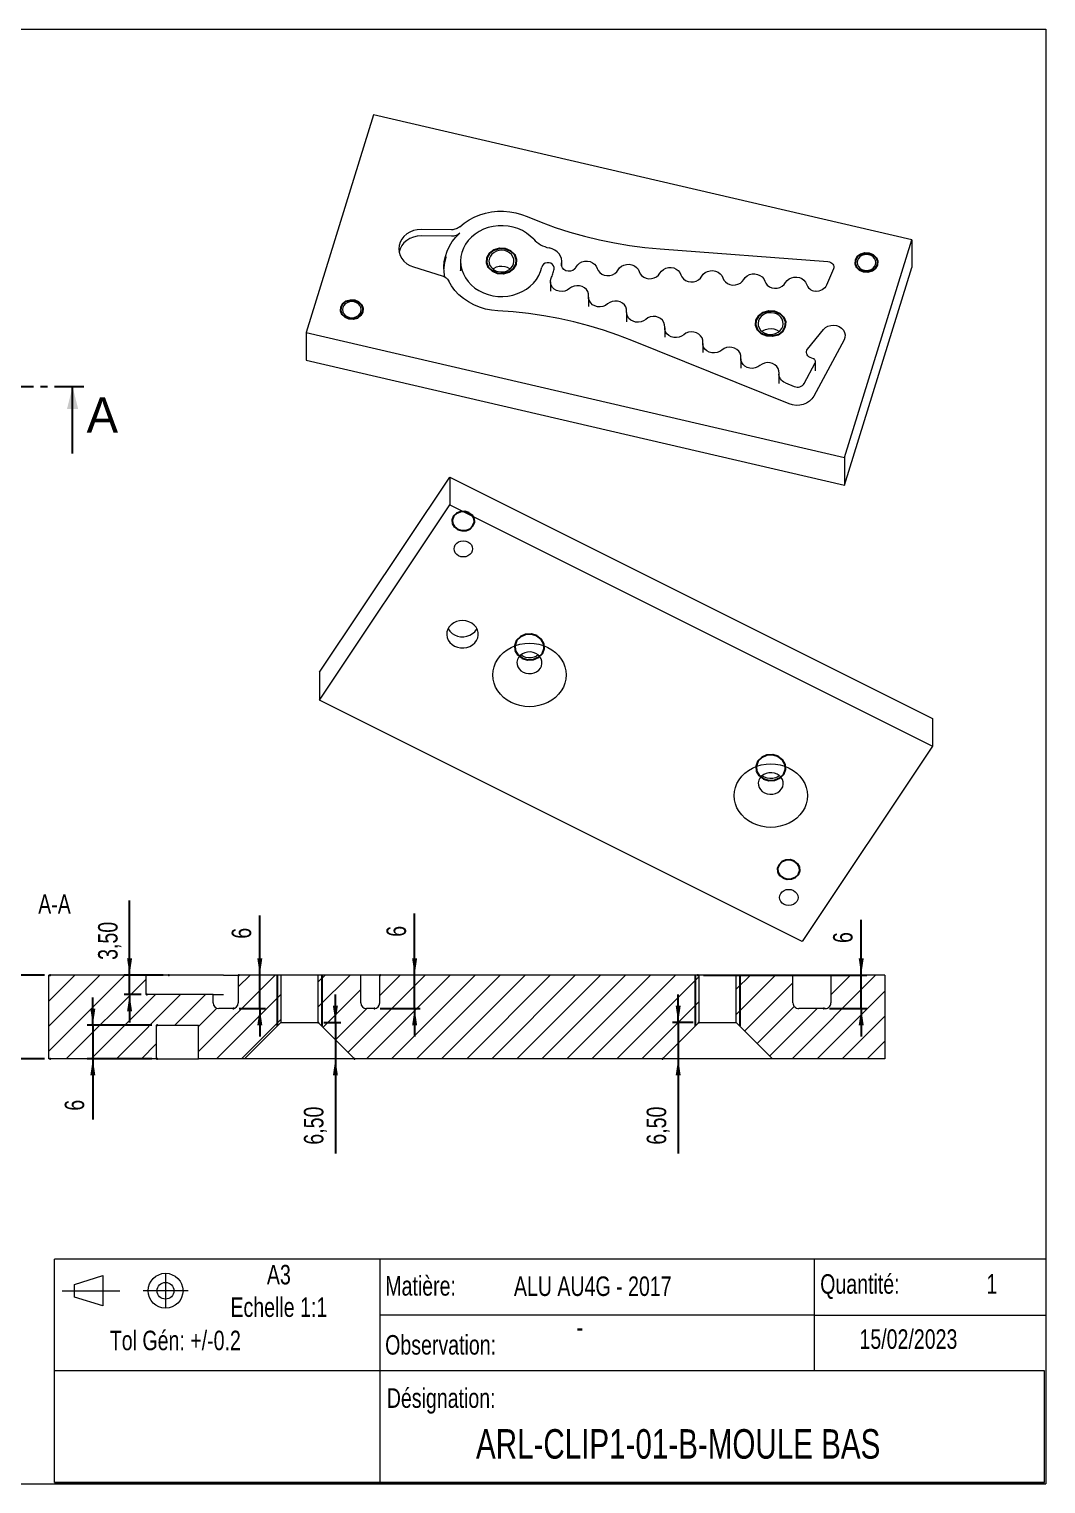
# Model space of a CAD drawing. Extents: x 12 to 408, y 18 to 279.
# Drawn here: x 225.6 to 408, y 18 to 279 of the extents above; entities that cross this region are included whole.
import ezdxf

# ---------------------------------------------------------------- set-up
doc = ezdxf.new("R2010")
doc.units = 0
doc.header["$MEASUREMENT"] = 0
doc.header["$PDSIZE"] = -1
doc.linetypes.add('CENTER', pattern=[10.16, 6.35, -1.27, 1.27, -1.27])
doc.linetypes.add('CENTERX2', pattern=[20.32, 12.7, -2.54, 2.54, -2.54])
doc.styles.add('SLDTEXTSTYLE0', font='txt', dxfattribs={"width": 0.75})
doc.dimstyles.new('SLDDIMSTYLE4', dxfattribs={"dimtxt": 3.5, "dimasz": 3, "dimexe": 1, "dimexo": 0.0625, "dimgap": 0.875, "dimtad": 0, "dimtih": 1, "dimtoh": 1, "dimzin": 12, "dimdsep": 46, "dimtxsty": 'Standard', "dimsah": 1, "dimcen": 0.09, "dimclrd": 255, "dimclre": 255, "dimclrt": 255, "dimadec": 0, "dimazin": 0, "dimtfac": 1, "dimtdec": 4, "dimtofl": 0, "dimtmove": 0, "dimatfit": 3, "dimfxl": 1, "dimtolj": 1, "dimtzin": 12, "dimarcsym": 0})

# ---------------------------------------------------------------- blocks, each defined once
blk = doc.blocks.new('*D15')
for p, q in [((220.66, 109.28), (220.66, 114.28)), ((228.33, 109.28), (219.66, 109.28)), ((220.66, 109.28), (220.66, 94.28)), ((228.33, 94.28), (219.66, 94.28)), ((220.66, 94.28), (220.66, 89.28))]:
    blk.add_line(p, q)
at = {"color": 7}
for p in [(229.33, 109.28), (229.33, 94.28)]:
    blk.add_point(p, dxfattribs=at)
at = {"color": 255}
for points in [[(220.66, 109.28), (221.11, 112.28), (220.21, 112.28)], [(220.66, 94.28), (220.21, 91.28), (221.11, 91.28)]]:
    blk.add_solid(points, dxfattribs=at)
at = {"color": 7, "insert": (219.16, 100.58), "char_height": 3.5, "attachment_point": 7, "rotation": 90, "style": 'SLDTEXTSTYLE0'}
blk.add_mtext('15', dxfattribs=at)
blk = doc.blocks.new('*D16')
for p, q in [((236.99, 100.28), (236.99, 105.28)), ((247.56, 100.28), (235.99, 100.28)), ((236.99, 100.28), (236.99, 94.28)), ((247.56, 94.28), (235.99, 94.28)), ((236.99, 94.28), (236.99, 83.38))]:
    blk.add_line(p, q)
at = {"color": 7}
for p in [(248.56, 100.28), (248.56, 94.28)]:
    blk.add_point(p, dxfattribs=at)
at = {"color": 255}
for points in [[(236.99, 100.28), (237.44, 103.28), (236.54, 103.28)], [(236.99, 94.28), (236.54, 91.28), (237.44, 91.28)]]:
    blk.add_solid(points, dxfattribs=at)
at = {"color": 7, "insert": (235.49, 84.96), "char_height": 3.5, "attachment_point": 7, "rotation": 90, "style": 'SLDTEXTSTYLE0'}
blk.add_mtext('6', dxfattribs=at)
blk = doc.blocks.new('*D17')
for p, q in [((243.58, 109.28), (243.58, 122.65)), ((249.61, 109.28), (242.59, 109.28)), ((243.58, 105.78), (243.58, 109.28)), ((245.67, 105.78), (242.59, 105.78)), ((243.58, 105.78), (243.58, 100.78))]:
    blk.add_line(p, q)
at = {"color": 7}
for p in [(250.61, 109.28), (246.67, 105.78)]:
    blk.add_point(p, dxfattribs=at)
at = {"color": 255}
for points in [[(243.58, 109.28), (244.03, 112.28), (243.13, 112.28)], [(243.58, 105.78), (243.13, 102.78), (244.03, 102.78)]]:
    blk.add_solid(points, dxfattribs=at)
at = {"color": 7, "insert": (242.08, 112.01), "char_height": 3.5, "attachment_point": 7, "rotation": 90, "style": 'SLDTEXTSTYLE0'}
blk.add_mtext('3,50', dxfattribs=at)
blk = doc.blocks.new('*D18')
for p, q in [((294.73, 109.28), (294.73, 120.33)), ((294.73, 103.28), (294.73, 109.28)), ((288.53, 103.28), (295.72, 103.28)), ((294.73, 103.28), (294.73, 98.28))]:
    blk.add_line(p, q)
at = {"color": 7}
for p in [(288.52, 109.28), (287.53, 103.28)]:
    blk.add_point(p, dxfattribs=at)
at = {"color": 255}
for points in [[(294.73, 109.28), (295.18, 112.28), (294.28, 112.28)], [(294.73, 103.28), (294.28, 100.28), (295.18, 100.28)]]:
    blk.add_solid(points, dxfattribs=at)
at = {"color": 7, "insert": (293.23, 116.16), "char_height": 3.5, "attachment_point": 7, "rotation": 90, "style": 'SLDTEXTSTYLE0'}
blk.add_mtext('6', dxfattribs=at)
blk = doc.blocks.new('*D19')
for p, q in [((266.95, 109.28), (266.95, 119.98)), ((266.95, 103.28), (266.95, 109.28)), ((263.22, 103.28), (267.95, 103.28)), ((266.95, 103.28), (266.95, 98.28))]:
    blk.add_line(p, q)
at = {"color": 7}
for p in [(263.21, 109.28), (262.22, 103.28)]:
    blk.add_point(p, dxfattribs=at)
at = {"color": 255}
for points in [[(266.95, 109.28), (267.4, 112.28), (266.5, 112.28)], [(266.95, 103.28), (266.5, 100.28), (267.4, 100.28)]]:
    blk.add_solid(points, dxfattribs=at)
at = {"color": 7, "insert": (265.45, 115.81), "char_height": 3.5, "attachment_point": 7, "rotation": 90, "style": 'SLDTEXTSTYLE0'}
blk.add_mtext('6', dxfattribs=at)
blk = doc.blocks.new('*D20')
for p, q in [((374.86, 109.28), (374.86, 119.21)), ((346.55, 109.28), (375.85, 109.28)), ((374.86, 103.28), (374.86, 109.28)), ((369.18, 103.28), (375.85, 103.28)), ((374.86, 103.28), (374.86, 98.28))]:
    blk.add_line(p, q)
at = {"color": 7}
for p in [(345.55, 109.28), (368.18, 103.28)]:
    blk.add_point(p, dxfattribs=at)
at = {"color": 255}
for points in [[(374.86, 109.28), (375.31, 112.28), (374.41, 112.28)], [(374.86, 103.28), (374.41, 100.28), (375.31, 100.28)]]:
    blk.add_solid(points, dxfattribs=at)
at = {"color": 7, "insert": (373.36, 115.04), "char_height": 3.5, "attachment_point": 7, "rotation": 90, "style": 'SLDTEXTSTYLE0'}
blk.add_mtext('6', dxfattribs=at)
blk = doc.blocks.new('*D21')
for p, q in [((342.02, 100.78), (342.02, 105.78)), ((344.7, 100.78), (341.02, 100.78)), ((342.02, 100.78), (342.02, 94.28)), ((342.02, 94.28), (342.02, 77.27))]:
    blk.add_line(p, q)
at = {"color": 7}
for p in [(345.7, 100.78), (339.2, 94.28)]:
    blk.add_point(p, dxfattribs=at)
at = {"color": 255}
for points in [[(342.02, 100.78), (342.47, 103.78), (341.57, 103.78)], [(342.02, 94.28), (341.57, 91.28), (342.47, 91.28)]]:
    blk.add_solid(points, dxfattribs=at)
at = {"color": 7, "insert": (340.52, 78.86), "char_height": 3.5, "attachment_point": 7, "rotation": 90, "style": 'SLDTEXTSTYLE0'}
blk.add_mtext('6,50', dxfattribs=at)
blk = doc.blocks.new('*D22')
for p, q in [((280.51, 100.78), (280.51, 105.78)), ((278.45, 100.78), (281.51, 100.78)), ((280.51, 100.78), (280.51, 94.28)), ((280.51, 94.28), (280.51, 77.27))]:
    blk.add_line(p, q)
at = {"color": 7}
for p in [(277.45, 100.78), (283.95, 94.28)]:
    blk.add_point(p, dxfattribs=at)
at = {"color": 255}
for points in [[(280.51, 100.78), (280.96, 103.78), (280.06, 103.78)], [(280.51, 94.28), (280.06, 91.28), (280.96, 91.28)]]:
    blk.add_solid(points, dxfattribs=at)
at = {"color": 7, "insert": (279.01, 78.86), "char_height": 3.5, "attachment_point": 7, "rotation": 90, "style": 'SLDTEXTSTYLE0'}
blk.add_mtext('6,50', dxfattribs=at)

msp = doc.modelspace()

# ---------------------------------------------------------------- linework, layer by layer
at = {"color": 7, "linetype": 'Continuous', "lineweight": 0}
for p, q in [((12, 279), (408, 279)), ((408, 279), (408, 18)), ((229.07, 109.082), (229.268, 109.279)), ((229.07, 104.592), (233.758, 109.279)), ((229.07, 100.101), (238.248, 109.279)), ((229.07, 95.611), (242.738, 109.279)), ((232.228, 94.279), (246.469, 108.52)), ((255.947, 95.547), (269.679, 109.279)), ((263.07, 107.161), (265.189, 109.279)), ((277.445, 108.065), (278.659, 109.279)), ((277.445, 103.575), (283.149, 109.279)), ((282.783, 95.442), (296.62, 109.279)), ((286.11, 94.279), (301.11, 109.279)), ((288.47, 105.62), (292.13, 109.279)), ((290.6, 94.279), (305.6, 109.279)), ((295.09, 94.279), (310.09, 109.279)), ((299.58, 94.279), (314.58, 109.279)), ((304.07, 94.279), (319.07, 109.279)), ((308.561, 94.279), (323.561, 109.279)), ((313.051, 94.279), (328.051, 109.279)), ((317.541, 94.279), (332.541, 109.279)), ((322.031, 94.279), (337.031, 109.279)), ((326.521, 94.279), (341.521, 109.279)), ((331.011, 94.279), (345.695, 108.963)), ((352.445, 106.733), (354.991, 109.279)), ((352.445, 102.243), (359.482, 109.279)), ((353.959, 99.266), (362.616, 107.924)), ((362.442, 94.279), (377.442, 109.279)), ((369.419, 105.746), (372.952, 109.279)), ((236.719, 94.279), (248.219, 105.779)), ((241.209, 94.279), (252.709, 105.779)), ((251.699, 100.279), (257.199, 105.779)), ((259.169, 94.279), (270.695, 105.805)), ((278.293, 99.932), (285.07, 106.71)), ((335.501, 94.279), (345.695, 104.473)), ((366.932, 94.279), (379.07, 106.417)), ((255.947, 100.037), (259.244, 103.334)), ((280.538, 97.687), (286.13, 103.279)), ((356.204, 97.021), (362.844, 103.661)), ((358.449, 94.776), (366.952, 103.279)), ((371.422, 94.279), (379.07, 101.927)), ((263.659, 94.279), (270.695, 101.315)), ((245.699, 94.279), (248.361, 96.942)), ((375.913, 94.279), (379.07, 97.437)), ((408, 58.307), (230.084, 58.307)), ((288.524, 58.307), (230.084, 58.307)), ((230.084, 18.252), (230.084, 58.307)), ((288.524, 18.252), (288.524, 58.307)), ((366.409, 58.307), (366.409, 38.28)), ((233.716, 53.793), (238.785, 55.359)), ((238.785, 55.359), (238.785, 49.93)), ((233.716, 51.497), (233.716, 53.793)), ((238.785, 49.93), (233.716, 51.497)), ((366.409, 48.293), (288.524, 48.293)), ((366.409, 48.293), (408, 48.293)), ((288.524, 38.28), (230.084, 38.28)), ((407.749, 38.28), (288.524, 38.28)), ((288.524, 18.252), (288.524, 38.28)), ((407.749, 18.252), (407.749, 38.28)), ((12, 18), (408, 18)), ((230.084, 18.252), (407.749, 18.252)), ((288.524, 18.252), (230.084, 18.252)), ((407.749, 18.252), (288.524, 18.252))]:
    msp.add_line(p, q, dxfattribs=at)
at = {"color": 7, "linetype": 'Continuous', "lineweight": 15}
for p, q in [((287.371, 263.621), (275.293, 224.584)), ((383.963, 241.207), (287.371, 263.621)), ((301.358, 243.009), (295.898, 243.048)), ((301.358, 241.842), (295.898, 241.881)), ((371.885, 202.169), (383.963, 241.207)), ((383.963, 241.207), (383.963, 236.207)), ((338.796, 239.566), (368.893, 237.286)), ((294.528, 236.319), (299.674, 234.738)), ((302.976, 237.378), (302.976, 235.711)), ((302.977, 235.64), (302.976, 235.711)), ((321.129, 236.38), (321.129, 237.28)), ((369.859, 235.973), (368.646, 233.088)), ((371.885, 197.169), (383.963, 236.207)), ((319.087, 233.663), (319.087, 231.996)), ((325.923, 230.902), (325.923, 229.236)), ((332.759, 228.142), (332.759, 226.475)), ((275.293, 224.584), (371.885, 202.169)), ((275.293, 224.584), (275.293, 219.584)), ((339.594, 225.381), (339.594, 223.714)), ((365.239, 221.563), (368.097, 225.098)), ((361.91, 211.762), (333.716, 223.148)), ((346.43, 222.621), (346.43, 220.954)), ((371.778, 223.258), (366.34, 213.158)), ((275.293, 219.584), (371.885, 197.169)), ((353.266, 219.86), (353.266, 218.193)), ((366.277, 219.873), (365.689, 220.11)), ((366.662, 217.683), (366.662, 219.349)), ((360.102, 217.1), (360.102, 215.433)), ((364.627, 215.443), (366.6, 219.105)), ((361.257, 215.53), (362.856, 214.884)), ((371.885, 202.169), (371.885, 197.169)), ((277.689, 163.631), (301.022, 198.631)), ((301.022, 198.631), (301.022, 193.631)), ((301.022, 198.631), (387.625, 155.329)), ((277.689, 158.631), (301.022, 193.631)), ((301.022, 193.631), (387.625, 150.329)), ((277.689, 163.631), (277.689, 158.631)), ((364.292, 115.329), (277.689, 158.631)), ((387.625, 155.329), (387.625, 150.329)), ((387.625, 150.329), (364.292, 115.329)), ((229.07, 94.279), (229.07, 109.279)), ((246.469, 109.279), (229.07, 109.279)), ((246.469, 109.279), (246.469, 105.779)), ((250.649, 109.279), (246.469, 109.279)), ((258.577, 109.279), (250.649, 109.279)), ((260.459, 109.279), (258.577, 109.279)), ((260.459, 109.279), (263.07, 109.279)), ((263.07, 109.279), (263.07, 104.279)), ((270.695, 109.279), (263.07, 109.279)), ((270.695, 109.279), (270.695, 100.779)), ((277.445, 109.279), (270.695, 109.279)), ((277.445, 100.779), (277.445, 109.279)), ((285.07, 109.279), (277.445, 109.279)), ((285.07, 104.279), (285.07, 109.279)), ((288.414, 109.279), (285.07, 109.279)), ((288.47, 104.279), (288.47, 109.279)), ((345.695, 109.279), (288.47, 109.279)), ((345.695, 109.279), (345.695, 100.779)), ((352.445, 109.279), (345.695, 109.279)), ((352.445, 100.779), (352.445, 109.279)), ((362.616, 109.279), (352.445, 109.279)), ((362.616, 104.279), (362.616, 109.279)), ((362.616, 109.279), (363.304, 109.279)), ((363.304, 109.279), (369.419, 109.279)), ((369.419, 109.279), (369.419, 104.279)), ((379.07, 109.279), (369.419, 109.279)), ((379.07, 109.279), (379.07, 94.279)), ((258.57, 105.779), (246.469, 105.779)), ((258.57, 105.779), (260.459, 105.779)), ((258.57, 104.279), (258.57, 105.779)), ((262.07, 103.279), (259.57, 103.279)), ((287.47, 103.279), (286.07, 103.279)), ((368.404, 103.279), (363.68, 103.279)), ((248.361, 100.279), (248.361, 94.279)), ((248.361, 100.279), (255.947, 100.279)), ((255.947, 94.279), (255.947, 100.279)), ((264.195, 94.279), (270.695, 100.779)), ((270.695, 100.779), (277.445, 100.779)), ((277.445, 100.779), (283.945, 94.279)), ((339.195, 94.279), (345.695, 100.779)), ((345.695, 100.779), (352.445, 100.779)), ((352.445, 100.779), (358.945, 94.279)), ((248.361, 94.279), (229.07, 94.279)), ((248.361, 94.279), (255.947, 94.279)), ((264.195, 94.279), (255.947, 94.279)), ((283.945, 94.279), (264.195, 94.279)), ((339.195, 94.279), (283.945, 94.279)), ((358.945, 94.279), (339.195, 94.279)), ((379.07, 94.279), (358.945, 94.279))]:
    msp.add_line(p, q, dxfattribs=at)
at = {"color": 7, "linetype": 'CENTER'}
msp.add_line((37.085, 214.853), (235.358, 214.853), dxfattribs=at)
at = {"color": 7, "linetype": 'Continuous'}
msp.add_line((233.358, 202.853), (233.358, 214.853), dxfattribs=at)
at = {"color": 255, "linetype": 'Continuous'}
for p, q in [((270.07, 109.279), (270.07, 100.154)), ((278.07, 109.279), (278.07, 100.154)), ((345.07, 109.279), (345.07, 100.154)), ((353.07, 109.279), (353.07, 100.154)), ((270.07, 100.154), (270.07, 100.154)), ((270.07, 100.154), (270.07, 100.154)), ((270.07, 100.154), (270.07, 100.154)), ((278.07, 100.154), (278.07, 100.154)), ((345.07, 100.154), (345.07, 100.154)), ((345.07, 100.154), (345.07, 100.154)), ((345.07, 100.154), (345.07, 100.154)), ((353.07, 100.154), (353.07, 100.154))]:
    msp.add_line(p, q, dxfattribs=at)
at = {"color": 7, "linetype": 'CENTERX2', "lineweight": 0}
for p, q in [((250.029, 55.657), (250.029, 49.632)), ((231.503, 52.645), (241.826, 52.645)), ((254.065, 52.645), (245.993, 52.645))]:
    msp.add_line(p, q, dxfattribs=at)
at = {"color": 7, "linetype": 'Continuous', "lineweight": 15, "flags": 128}
for points in [[(302.824, 243.547), (303.619, 244.198), (304.49, 244.773), (305.426, 245.264), (306.417, 245.668), (307.451, 245.978), (308.518, 246.191), (309.604, 246.306), (310.699, 246.321), (311.789, 246.235), (312.863, 246.049), (313.908, 245.767), (314.912, 245.39)], [(314.912, 245.39), (317.42, 244.365), (319.975, 243.432), (322.572, 242.591), (325.208, 241.845), (327.877, 241.194), (330.575, 240.64), (333.298, 240.183), (336.04, 239.825), (338.796, 239.566)], [(295.898, 243.048), (295.199, 242.999), (294.521, 242.846), (293.883, 242.592), (293.307, 242.246), (292.809, 241.818), (292.406, 241.322), (292.108, 240.772), (291.926, 240.185), (291.866, 239.58), (291.928, 238.975), (292.111, 238.389), (292.41, 237.839), (292.815, 237.343), (293.313, 236.916), (293.891, 236.571), (294.528, 236.319)], [(302.824, 243.547), (302.675, 243.425), (302.513, 243.317), (302.339, 243.224), (302.155, 243.146), (301.963, 243.085), (301.765, 243.042), (301.563, 243.016), (301.358, 243.009)], [(316.088, 241.289), (315.486, 241.876), (314.805, 242.396), (314.055, 242.838), (313.248, 243.197), (312.396, 243.466), (311.512, 243.643), (310.61, 243.724), (309.703, 243.707), (308.805, 243.594), (307.931, 243.385), (307.092, 243.085), (306.303, 242.698), (305.576, 242.228), (304.92, 241.685), (304.348, 241.076), (303.866, 240.41), (303.483, 239.698), (303.204, 238.95), (303.035, 238.179), (302.976, 237.395), (303.03, 236.61), (303.195, 235.838), (303.469, 235.089), (303.848, 234.375), (304.325, 233.707), (304.894, 233.095), (305.546, 232.549), (306.271, 232.077), (307.058, 231.686), (307.894, 231.381), (308.768, 231.169), (309.665, 231.052), (310.571, 231.031), (311.474, 231.108), (312.359, 231.28), (313.213, 231.546), (314.022, 231.901), (314.774, 232.34), (315.459, 232.856), (316.064, 233.441), (316.581, 234.087), (317.002, 234.782), (317.321, 235.518), (317.533, 236.282)], [(295.898, 241.881), (295.199, 241.833), (294.521, 241.679), (293.883, 241.426), (293.307, 241.08), (292.809, 240.652), (292.406, 240.155), (292.108, 239.605), (291.926, 239.019), (291.923, 239)], [(300.163, 234.519), (300.02, 235.391), (299.977, 236.343), (300.052, 237.294), (300.243, 238.232), (300.548, 239.148), (300.964, 240.03), (301.486, 240.869), (302.108, 241.656), (302.824, 242.38)], [(302.824, 242.38), (302.675, 242.258), (302.513, 242.15), (302.339, 242.057), (302.155, 241.979), (301.963, 241.919), (301.765, 241.875), (301.563, 241.85), (301.358, 241.842)], [(316.088, 241.289), (316.362, 241.01), (316.662, 240.753), (316.986, 240.518), (317.331, 240.308), (317.696, 240.124), (318.078, 239.967), (318.474, 239.839), (318.88, 239.74)], [(300.367, 238.15), (300.328, 238.028), (300.104, 237.116), (299.991, 236.19), (299.98, 235.961)], [(309.727, 235.496), (310.225, 235.431), (310.728, 235.463), (311.209, 235.592), (311.646, 235.81), (312.015, 236.107), (312.299, 236.468), (312.483, 236.874), (312.558, 237.305), (312.52, 237.74), (312.372, 238.157), (312.12, 238.535), (311.777, 238.855), (311.361, 239.101), (310.892, 239.26), (310.394, 239.325), (309.891, 239.293), (309.41, 239.164), (308.973, 238.946), (308.604, 238.649), (308.32, 238.289), (308.136, 237.882), (308.061, 237.451), (308.099, 237.016), (308.247, 236.599), (308.499, 236.221), (308.842, 235.901), (309.258, 235.655), (309.727, 235.496)], [(321.093, 236.883), (321.128, 237.354), (321.061, 237.823), (320.895, 238.273), (320.635, 238.688), (320.29, 239.054), (319.872, 239.358), (319.397, 239.589), (318.88, 239.74)], [(375.367, 235.73), (375.798, 235.681), (376.23, 235.73), (376.632, 235.874), (376.977, 236.104), (377.242, 236.402), (377.408, 236.751), (377.465, 237.124), (377.408, 237.498), (377.242, 237.846), (376.977, 238.145), (376.632, 238.374), (376.23, 238.518), (375.798, 238.568), (375.367, 238.518), (374.965, 238.374), (374.62, 238.145), (374.355, 237.846), (374.189, 237.498), (374.132, 237.124), (374.189, 236.751), (374.355, 236.402), (374.62, 236.104), (374.965, 235.874), (375.367, 235.73)], [(308.765, 235.961), (308.973, 236.112), (309.41, 236.331), (309.891, 236.459), (310.394, 236.492), (310.892, 236.427), (311.361, 236.267), (311.777, 236.022), (311.854, 235.961)], [(319.765, 235.943), (319.771, 236.25), (319.667, 236.544), (319.463, 236.795), (319.18, 236.98), (318.845, 237.079), (318.49, 237.084), (318.151, 236.994), (317.861, 236.818), (317.648, 236.572), (317.533, 236.282)], [(319.229, 234.303), (319.317, 234.503), (319.399, 234.704), (319.475, 234.907), (319.546, 235.111), (319.61, 235.317), (319.668, 235.525), (319.72, 235.733), (319.765, 235.943)], [(323.419, 235.947), (323.09, 235.708), (322.69, 235.573), (322.262, 235.554), (321.848, 235.654), (321.493, 235.863), (321.233, 236.159), (321.095, 236.511), (321.093, 236.883)], [(323.419, 235.947), (323.465, 235.994), (323.508, 236.043), (323.55, 236.093), (323.59, 236.145), (323.627, 236.197), (323.662, 236.251), (323.695, 236.306), (323.726, 236.361)], [(323.726, 236.361), (323.983, 236.724), (324.334, 237.021), (324.758, 237.236), (325.23, 237.354), (325.721, 237.369), (326.201, 237.281), (326.642, 237.093), (327.016, 236.818), (327.303, 236.473), (327.483, 236.077)], [(327.483, 236.077), (327.663, 235.681), (327.949, 235.335), (328.324, 235.061), (328.765, 234.873), (329.245, 234.784), (329.736, 234.799), (330.208, 234.918), (330.632, 235.132), (330.983, 235.43), (331.24, 235.792)], [(331.24, 235.792), (331.496, 236.155), (331.848, 236.452), (332.272, 236.667), (332.744, 236.785), (333.234, 236.8), (333.715, 236.711), (334.155, 236.524), (334.53, 236.249), (334.816, 235.903), (334.997, 235.508)], [(334.997, 235.508), (335.177, 235.112), (335.463, 234.766), (335.838, 234.491), (336.278, 234.304), (336.759, 234.215), (337.25, 234.23), (337.721, 234.349), (338.146, 234.563), (338.497, 234.86), (338.753, 235.223)], [(338.753, 235.223), (339.01, 235.585), (339.361, 235.883), (339.786, 236.097), (340.257, 236.216), (340.748, 236.231), (341.228, 236.142), (341.669, 235.955), (342.044, 235.68), (342.33, 235.334), (342.51, 234.938)], [(342.51, 234.938), (342.691, 234.543), (342.977, 234.197), (343.351, 233.922), (343.792, 233.734), (344.273, 233.646), (344.763, 233.661), (345.235, 233.779), (345.659, 233.994), (346.01, 234.291), (346.267, 234.654)], [(346.267, 234.654), (346.524, 235.016), (346.875, 235.314), (347.299, 235.528), (347.771, 235.646), (348.262, 235.662), (348.742, 235.573), (349.183, 235.385), (349.558, 235.11), (349.844, 234.765), (350.024, 234.369)], [(353.781, 234.084), (354.038, 234.447), (354.389, 234.744), (354.813, 234.959), (355.285, 235.077), (355.776, 235.092), (356.256, 235.003), (356.697, 234.816), (357.072, 234.541), (357.358, 234.195), (357.538, 233.8)], [(368.893, 237.286), (369.147, 237.241), (369.382, 237.147), (369.587, 237.01), (369.75, 236.836), (369.863, 236.634), (369.921, 236.415), (369.919, 236.191), (369.859, 235.973)], [(299.674, 234.738), (299.863, 234.67), (300.043, 234.586), (300.213, 234.487), (300.369, 234.373), (300.511, 234.246), (300.638, 234.107), (300.747, 233.957), (300.839, 233.799)], [(309.67, 228.446), (308.544, 228.561), (307.44, 228.781), (306.37, 229.105), (305.347, 229.528), (304.385, 230.046), (303.493, 230.652), (302.684, 231.339), (301.966, 232.099), (301.348, 232.922), (300.839, 233.799)], [(322.514, 232.449), (322.124, 232.182), (321.67, 232.006), (321.179, 231.933), (320.683, 231.966), (320.212, 232.105), (319.795, 232.34), (319.458, 232.658), (319.222, 233.037), (319.101, 233.455), (319.104, 233.886), (319.229, 234.303)], [(325.932, 231.069), (325.919, 231.494), (325.787, 231.904), (325.543, 232.273), (325.203, 232.58), (324.787, 232.806), (324.319, 232.937), (323.829, 232.965), (323.346, 232.889), (322.899, 232.714), (322.514, 232.449)], [(350.024, 234.369), (350.204, 233.973), (350.49, 233.628), (350.865, 233.353), (351.306, 233.165), (351.786, 233.076), (352.277, 233.092), (352.749, 233.21), (353.173, 233.424), (353.524, 233.722), (353.781, 234.084)], [(357.538, 233.8), (357.718, 233.404), (358.004, 233.058), (358.379, 232.783), (358.82, 232.596), (359.3, 232.507), (359.791, 232.522), (360.263, 232.641), (360.687, 232.855), (361.038, 233.152), (361.295, 233.515)], [(361.295, 233.515), (361.552, 233.878), (361.903, 234.175), (362.327, 234.389), (362.799, 234.508), (363.289, 234.523), (363.77, 234.434), (364.211, 234.247), (364.585, 233.972), (364.871, 233.626), (365.052, 233.23)], [(365.052, 233.23), (365.14, 233), (365.265, 232.782), (365.423, 232.582), (365.612, 232.402), (365.828, 232.247), (366.066, 232.119), (366.323, 232.021), (366.593, 231.954)], [(368.646, 233.088), (368.51, 232.83), (368.327, 232.596), (368.102, 232.39), (367.842, 232.219), (367.553, 232.087), (367.242, 231.998), (366.92, 231.953), (366.593, 231.954)], [(283.026, 227.272), (283.458, 227.223), (283.889, 227.272), (284.291, 227.416), (284.636, 227.645), (284.901, 227.944), (285.067, 228.293), (285.124, 228.666), (285.067, 229.04), (284.901, 229.388), (284.636, 229.687), (284.291, 229.916), (283.889, 230.06), (283.458, 230.109), (283.026, 230.06), (282.624, 229.916), (282.279, 229.687), (282.014, 229.388), (281.848, 229.04), (281.791, 228.666), (281.848, 228.293), (282.014, 227.944), (282.279, 227.645), (282.624, 227.416), (283.026, 227.272)], [(329.35, 229.689), (328.965, 229.424), (328.518, 229.249), (328.035, 229.173), (327.545, 229.201), (327.078, 229.332), (326.661, 229.558), (326.321, 229.865), (326.077, 230.234), (325.945, 230.644), (325.932, 231.069)], [(332.768, 228.309), (332.755, 228.734), (332.622, 229.143), (332.379, 229.513), (332.039, 229.819), (331.622, 230.045), (331.155, 230.176), (330.665, 230.205), (330.182, 230.129), (329.734, 229.953), (329.35, 229.689)], [(333.716, 223.148), (331.179, 224.117), (328.598, 224.994), (325.977, 225.778), (323.32, 226.466), (320.633, 227.058), (317.92, 227.553), (315.185, 227.95), (312.433, 228.248), (309.67, 228.446)], [(336.186, 226.928), (335.801, 226.664), (335.354, 226.488), (334.871, 226.412), (334.381, 226.441), (333.913, 226.572), (333.497, 226.798), (333.157, 227.104), (332.913, 227.474), (332.781, 227.883), (332.768, 228.309)], [(339.604, 225.548), (339.591, 225.973), (339.458, 226.383), (339.215, 226.752), (338.874, 227.059), (338.458, 227.285), (337.991, 227.416), (337.501, 227.444), (337.018, 227.368), (336.57, 227.193), (336.186, 226.928)], [(358.023, 224.289), (358.522, 224.224), (359.024, 224.256), (359.505, 224.385), (359.942, 224.603), (360.311, 224.9), (360.595, 225.26), (360.779, 225.667), (360.854, 226.098), (360.817, 226.533), (360.668, 226.95), (360.416, 227.328), (360.073, 227.648), (359.657, 227.894), (359.188, 228.053), (358.69, 228.118), (358.187, 228.085), (357.706, 227.957), (357.27, 227.739), (356.9, 227.442), (356.616, 227.081), (356.432, 226.675), (356.357, 226.244), (356.395, 225.809), (356.543, 225.392), (356.795, 225.014), (357.138, 224.694), (357.554, 224.448), (358.023, 224.289)], [(343.022, 224.168), (342.637, 223.903), (342.19, 223.728), (341.706, 223.652), (341.216, 223.68), (340.749, 223.811), (340.333, 224.037), (339.993, 224.344), (339.749, 224.713), (339.617, 225.123), (339.604, 225.548)], [(346.439, 222.787), (346.426, 223.213), (346.294, 223.622), (346.05, 223.992), (345.71, 224.298), (345.294, 224.524), (344.827, 224.655), (344.337, 224.684), (343.853, 224.608), (343.406, 224.432), (343.022, 224.168)], [(357.061, 224.754), (357.27, 224.905), (357.706, 225.123), (358.187, 225.252), (358.69, 225.285), (359.188, 225.22), (359.657, 225.06), (360.073, 224.814), (360.151, 224.754)], [(368.097, 225.098), (368.45, 225.436), (368.887, 225.689), (369.383, 225.842), (369.907, 225.885), (370.427, 225.815), (370.911, 225.638), (371.331, 225.363), (371.66, 225.008), (371.879, 224.594), (371.974, 224.146), (371.94, 223.691), (371.778, 223.258)], [(349.857, 221.407), (349.473, 221.143), (349.026, 220.967), (348.542, 220.891), (348.052, 220.92), (347.585, 221.051), (347.169, 221.277), (346.828, 221.583), (346.585, 221.953), (346.453, 222.362), (346.439, 222.787)], [(353.275, 220.027), (353.262, 220.452), (353.13, 220.862), (352.886, 221.231), (352.546, 221.538), (352.13, 221.764), (351.663, 221.895), (351.173, 221.923), (350.689, 221.847), (350.242, 221.672), (349.857, 221.407)], [(356.693, 218.647), (356.309, 218.382), (355.861, 218.207), (355.378, 218.131), (354.888, 218.159), (354.421, 218.29), (354.004, 218.516), (353.664, 218.823), (353.421, 219.192), (353.288, 219.602), (353.275, 220.027)], [(365.689, 220.11), (365.478, 220.221), (365.3, 220.369), (365.162, 220.547), (365.073, 220.746), (365.035, 220.957), (365.052, 221.17), (365.121, 221.375), (365.239, 221.563)], [(366.6, 219.105), (366.643, 219.212), (366.662, 219.324), (366.654, 219.437), (366.622, 219.547), (366.565, 219.649), (366.487, 219.739), (366.39, 219.815), (366.277, 219.873)], [(360.111, 217.266), (360.098, 217.692), (359.966, 218.101), (359.722, 218.471), (359.382, 218.777), (358.966, 219.003), (358.498, 219.134), (358.008, 219.163), (357.525, 219.087), (357.078, 218.911), (356.693, 218.647)], [(361.257, 215.53), (360.989, 215.66), (360.747, 215.825), (360.538, 216.02), (360.365, 216.24), (360.234, 216.481), (360.146, 216.736), (360.105, 217), (360.111, 217.266)], [(362.856, 214.884), (363.102, 214.809), (363.361, 214.777), (363.622, 214.789), (363.875, 214.845), (364.111, 214.943), (364.32, 215.079), (364.494, 215.248), (364.627, 215.443)], [(366.34, 213.158), (366.007, 212.671), (365.571, 212.25), (365.048, 211.91), (364.459, 211.666), (363.826, 211.525), (363.174, 211.494), (362.527, 211.574), (361.91, 211.762)], [(304.296, 186.994), (304.641, 186.765), (304.906, 186.466), (305.073, 186.118), (305.129, 185.744), (305.073, 185.37), (304.906, 185.022), (304.641, 184.723), (304.296, 184.494), (303.894, 184.35), (303.463, 184.301), (303.031, 184.35), (302.629, 184.494), (302.284, 184.723), (302.019, 185.022), (301.853, 185.37), (301.796, 185.744), (301.853, 186.118), (302.019, 186.466), (302.284, 186.765), (302.629, 186.994), (303.031, 187.138), (303.463, 187.187), (303.894, 187.138), (304.296, 186.994)], [(301.906, 168.301), (302.429, 168.097), (302.988, 167.989), (303.561, 167.981), (304.125, 168.072), (304.655, 168.26), (305.131, 168.537), (305.533, 168.891), (305.845, 169.308), (306.053, 169.771), (306.149, 170.26), (306.13, 170.756), (305.996, 171.239), (305.752, 171.688), (305.409, 172.086), (304.98, 172.416), (304.483, 172.664), (303.939, 172.821), (303.37, 172.879), (302.799, 172.837), (302.249, 172.697), (301.743, 172.463), (301.302, 172.146), (300.943, 171.759), (300.682, 171.317), (300.529, 170.838), (300.491, 170.343), (300.568, 169.851), (300.758, 169.382), (301.053, 168.957), (301.441, 168.591), (301.906, 168.301)], [(300.735, 171.426), (300.758, 171.382), (301.053, 170.957), (301.441, 170.591), (301.906, 170.301)], [(301.906, 170.301), (302.429, 170.097), (302.988, 169.989), (303.561, 169.981), (304.125, 170.072), (304.655, 170.26), (305.131, 170.537), (305.533, 170.891), (305.845, 171.308), (305.91, 171.426)], [(318.628, 168.078), (319.344, 167.663), (319.992, 167.172), (320.559, 166.611), (321.038, 165.991), (321.419, 165.322), (321.696, 164.616), (321.864, 163.884), (321.92, 163.14), (321.864, 162.396), (321.696, 161.665), (321.419, 160.959), (321.038, 160.29), (320.559, 159.67), (319.992, 159.109), (319.344, 158.617), (318.628, 158.203), (317.856, 157.873), (317.04, 157.633), (316.196, 157.488), (315.337, 157.439), (314.477, 157.488), (313.633, 157.633), (312.817, 157.873), (312.045, 158.203), (311.329, 158.617), (310.681, 159.109), (310.114, 159.67), (309.635, 160.29), (309.254, 160.959), (308.978, 161.665), (308.81, 162.396), (308.753, 163.14), (308.81, 163.884), (308.978, 164.616), (309.254, 165.322), (309.635, 165.991), (310.114, 166.611), (310.681, 167.172), (311.329, 167.663), (312.045, 168.078), (312.817, 168.408), (313.633, 168.647), (314.477, 168.793), (315.337, 168.842), (316.196, 168.793), (317.04, 168.647), (317.856, 168.408), (318.628, 168.078)], [(316.462, 166.994), (316, 167.169), (315.505, 167.25), (315.001, 167.234), (314.515, 167.121), (314.069, 166.917), (313.687, 166.632), (313.388, 166.281), (313.187, 165.881), (313.093, 165.453), (313.112, 165.017), (313.242, 164.595), (313.478, 164.209), (313.806, 163.879), (314.212, 163.619), (314.673, 163.445), (315.168, 163.364), (315.672, 163.38), (316.159, 163.493), (316.604, 163.697), (316.986, 163.982), (317.285, 164.333), (317.487, 164.733), (317.58, 165.161), (317.561, 165.597), (317.431, 166.019), (317.196, 166.405), (316.867, 166.735), (316.462, 166.994)], [(316.881, 166.724), (316.604, 166.53), (316.159, 166.326), (315.672, 166.214), (315.168, 166.197), (314.673, 166.278), (314.212, 166.453), (313.806, 166.712), (313.792, 166.724)], [(361.929, 146.427), (362.646, 146.013), (363.293, 145.521), (363.861, 144.96), (364.339, 144.34), (364.72, 143.671), (364.997, 142.965), (365.165, 142.234), (365.221, 141.49), (365.165, 140.746), (364.997, 140.014), (364.72, 139.308), (364.339, 138.639), (363.861, 138.019), (363.293, 137.458), (362.646, 136.967), (361.929, 136.552), (361.157, 136.222), (360.342, 135.983), (359.497, 135.837), (358.638, 135.788), (357.779, 135.837), (356.934, 135.983), (356.118, 136.222), (355.346, 136.552), (354.63, 136.967), (353.983, 137.458), (353.415, 138.019), (352.936, 138.639), (352.556, 139.308), (352.279, 140.014), (352.111, 140.746), (352.054, 141.49), (352.111, 142.234), (352.279, 142.965), (352.556, 143.671), (352.936, 144.34), (353.415, 144.96), (353.983, 145.521), (354.63, 146.013), (355.346, 146.427), (356.118, 146.757), (356.934, 146.997), (357.779, 147.142), (358.638, 147.191), (359.497, 147.142), (360.342, 146.997), (361.157, 146.757), (361.929, 146.427)], [(359.763, 145.344), (359.301, 145.518), (358.806, 145.599), (358.302, 145.583), (357.816, 145.47), (357.37, 145.266), (356.988, 144.982), (356.689, 144.631), (356.488, 144.231), (356.394, 143.802), (356.413, 143.366), (356.543, 142.944), (356.779, 142.559), (357.107, 142.228), (357.513, 141.969), (357.975, 141.794), (358.47, 141.713), (358.973, 141.73), (359.46, 141.842), (359.905, 142.046), (360.287, 142.331), (360.586, 142.682), (360.788, 143.082), (360.882, 143.511), (360.863, 143.947), (360.732, 144.368), (360.497, 144.754), (360.168, 145.085), (359.763, 145.344)], [(360.183, 145.073), (359.905, 144.88), (359.46, 144.676), (358.973, 144.563), (358.47, 144.547), (357.975, 144.628), (357.513, 144.802), (357.107, 145.061), (357.093, 145.073)], [(362.685, 124.466), (363.03, 124.237), (363.295, 123.938), (363.461, 123.59), (363.518, 123.216), (363.461, 122.843), (363.295, 122.494), (363.03, 122.196), (362.685, 121.966), (362.283, 121.822), (361.851, 121.773), (361.42, 121.822), (361.018, 121.966), (360.673, 122.196), (360.408, 122.494), (360.242, 122.843), (360.185, 123.216), (360.242, 123.59), (360.408, 123.938), (360.673, 124.237), (361.018, 124.466), (361.42, 124.61), (361.851, 124.66), (362.283, 124.61), (362.685, 124.466)], [(362.616, 104.279), (362.637, 104.084), (362.697, 103.896), (362.796, 103.724), (362.928, 103.572), (363.089, 103.448), (363.273, 103.355), (363.473, 103.298), (363.68, 103.279)], [(368.404, 103.279), (368.602, 103.298), (368.792, 103.355), (368.968, 103.448), (369.122, 103.572), (369.248, 103.724), (369.342, 103.896), (369.4, 104.084), (369.419, 104.279)]]:
    msp.add_lwpolyline(points, dxfattribs=at)
at = {"color": 7, "linetype": 'Continuous', "flags": 128}
for points in [[(309.619, 235.147), (308.686, 235.546), (308, 236.223), (307.666, 237.077), (307.734, 237.976), (308.194, 238.784), (308.976, 239.378), (309.961, 239.668), (311, 239.609), (311.933, 239.21), (312.619, 238.533), (312.953, 237.679), (312.885, 236.78), (312.425, 235.972), (311.643, 235.378), (310.658, 235.088), (309.619, 235.147)], [(375.281, 235.451), (374.581, 235.75), (374.066, 236.258), (373.816, 236.898), (373.867, 237.572), (374.212, 238.179), (374.798, 238.624), (375.537, 238.841), (376.316, 238.797), (377.016, 238.498), (377.53, 237.99), (377.781, 237.35), (377.73, 236.676), (377.385, 236.07), (376.798, 235.624), (376.059, 235.407), (375.281, 235.451)], [(282.94, 226.993), (282.24, 227.292), (281.725, 227.8), (281.475, 228.44), (281.526, 229.114), (281.871, 229.721), (282.458, 230.166), (283.196, 230.383), (283.975, 230.339), (284.675, 230.04), (285.19, 229.532), (285.44, 228.892), (285.389, 228.218), (285.044, 227.612), (284.458, 227.166), (283.719, 226.949), (282.94, 226.993)], [(357.916, 223.94), (356.982, 224.339), (356.296, 225.016), (355.962, 225.869), (356.03, 226.769), (356.49, 227.577), (357.272, 228.171), (358.258, 228.46), (359.296, 228.402), (360.229, 228.003), (360.915, 227.326), (361.25, 226.472), (361.182, 225.573), (360.721, 224.765), (359.939, 224.171), (358.954, 223.881), (357.916, 223.94)], [(304.463, 192.244), (303.724, 192.461), (302.945, 192.417), (302.245, 192.118), (301.731, 191.61), (301.48, 190.97), (301.531, 190.296), (301.876, 189.69), (302.463, 189.244), (303.202, 189.027), (303.98, 189.071), (304.68, 189.37), (305.195, 189.878), (305.446, 190.518), (305.394, 191.192), (305.049, 191.798), (304.463, 192.244)], [(316.67, 170.14), (315.685, 170.43), (314.646, 170.371), (313.713, 169.972), (313.027, 169.295), (312.693, 168.442), (312.761, 167.543), (313.221, 166.734), (314.003, 166.14), (314.988, 165.851), (316.027, 165.91), (316.96, 166.308), (317.646, 166.986), (317.98, 167.839), (317.912, 168.738), (317.452, 169.546), (316.67, 170.14)], [(359.971, 148.49), (358.986, 148.779), (357.948, 148.72), (357.014, 148.322), (356.328, 147.644), (355.994, 146.791), (356.062, 145.892), (356.522, 145.084), (357.304, 144.49), (358.29, 144.2), (359.328, 144.259), (360.261, 144.658), (360.947, 145.335), (361.282, 146.188), (361.214, 147.087), (360.753, 147.896), (359.971, 148.49)], [(362.851, 129.716), (362.113, 129.933), (361.334, 129.889), (360.634, 129.59), (360.119, 129.082), (359.869, 128.442), (359.92, 127.768), (360.265, 127.162), (360.851, 126.716), (361.59, 126.499), (362.369, 126.543), (363.069, 126.842), (363.584, 127.35), (363.834, 127.99), (363.783, 128.664), (363.438, 129.271), (362.851, 129.716)]]:
    msp.add_lwpolyline(points, dxfattribs=at)
at = {"color": 5, "linetype": 'Continuous', "lineweight": 0}
for radius in [3.139, 1.5]:
    msp.add_circle((250.029, 52.645), radius, dxfattribs=at)
at = {"color": 7, "linetype": 'Continuous', "lineweight": 15}
for centre, start, end in [((259.57, 104.279), 180, 270), ((262.07, 104.279), 270, 0), ((286.07, 104.279), 180, 270), ((287.47, 104.279), 270, 0)]:
    msp.add_arc(centre, 1, start, end, dxfattribs=at)
at = {"color": 7, "linetype": 'Continuous'}
msp.add_solid([(233.358, 214.853), (232.358, 210.853), (234.358, 210.853)], dxfattribs=at)

# ---------------------------------------------------------------- texts
at = {"insert": (235.863, 212.935), "char_height": 6.35, "attachment_point": 1}
msp.add_mtext('A', dxfattribs=at)
at = {"color": 7, "style": 'SLDTEXTSTYLE0'}
for s, insert, char_height, attachment_point in [('A-A', (230.112, 123.775), 3.5, 2), ('A3 \\PEchelle 1:1', (270.366, 57.293), 3.5, 2), ('Matière:', (289.462, 55.278), 3.5, 1), ('ALU AU4G - 2017', (312.544, 55.219), 3.5, 1), ('Quantité:', (367.5, 55.618), 3.5, 1), ('1', (397.33, 55.629), 3.5, 1), ('Tol Gén: +/-0.2', (240.034, 45.487), 3.5, 1), ('Observation:', (289.439, 44.699), 3.5, 1), ('-', (323.787, 47.856), 3.5, 1), ('15/02/2023', (374.545, 45.732), 3.5, 1), ('Désignation:', (289.735, 35.146), 3.5, 1), ('ARL-CLIP1-01-B-MOULE BAS', (305.739, 27.823), 5.29167, 1)]:
    msp.add_mtext(s, dxfattribs=dict(at, insert=insert, char_height=char_height, attachment_point=attachment_point))

# ---------------------------------------------------------------- dimensions: what is measured, and where the dimension line sits
at = {"color": 255}
for base, p1, p2, angle, picture, middle in [((243.608, 109.279), (246.67, 105.779), (250.606, 109.279), 89.77523, '*D17', (243.584, 116.537)), ((294.705, 109.279), (287.528, 103.279), (288.525, 109.279), 89.96681, '*D18', (294.727, 117.451)), ((266.937, 109.279), (262.217, 103.279), (263.213, 109.279), 89.96681, '*D19', (266.95, 117.099)), ((374.753, 109.279), (368.179, 103.279), (345.55, 109.279), 270.75374, '*D20', (374.855, 116.329)), ((220.685, 94.279), (229.332, 109.279), (229.332, 94.279), 90, '*D15', (220.655, 103.16)), ((237.027, 94.279), (248.556, 100.279), (248.556, 94.279), 90, '*D16', (236.986, 86.256)), ((280.513, 94.279), (277.445, 100.779), (283.945, 94.279), 90, '*D22', (280.513, 83.378)), ((342.016, 94.279), (345.695, 100.779), (339.195, 94.279), 90, '*D21', (342.016, 83.378))]:
    dim = msp.add_linear_dim(base=base, p1=p1, p2=p2, angle=angle, dimstyle='SLDDIMSTYLE4', dxfattribs=at)
    dim.commit()
    dim.dimension.update_dxf_attribs({"geometry": picture, "text_midpoint": middle, "dimtype": 160})

doc.saveas('drawing.dxf')
